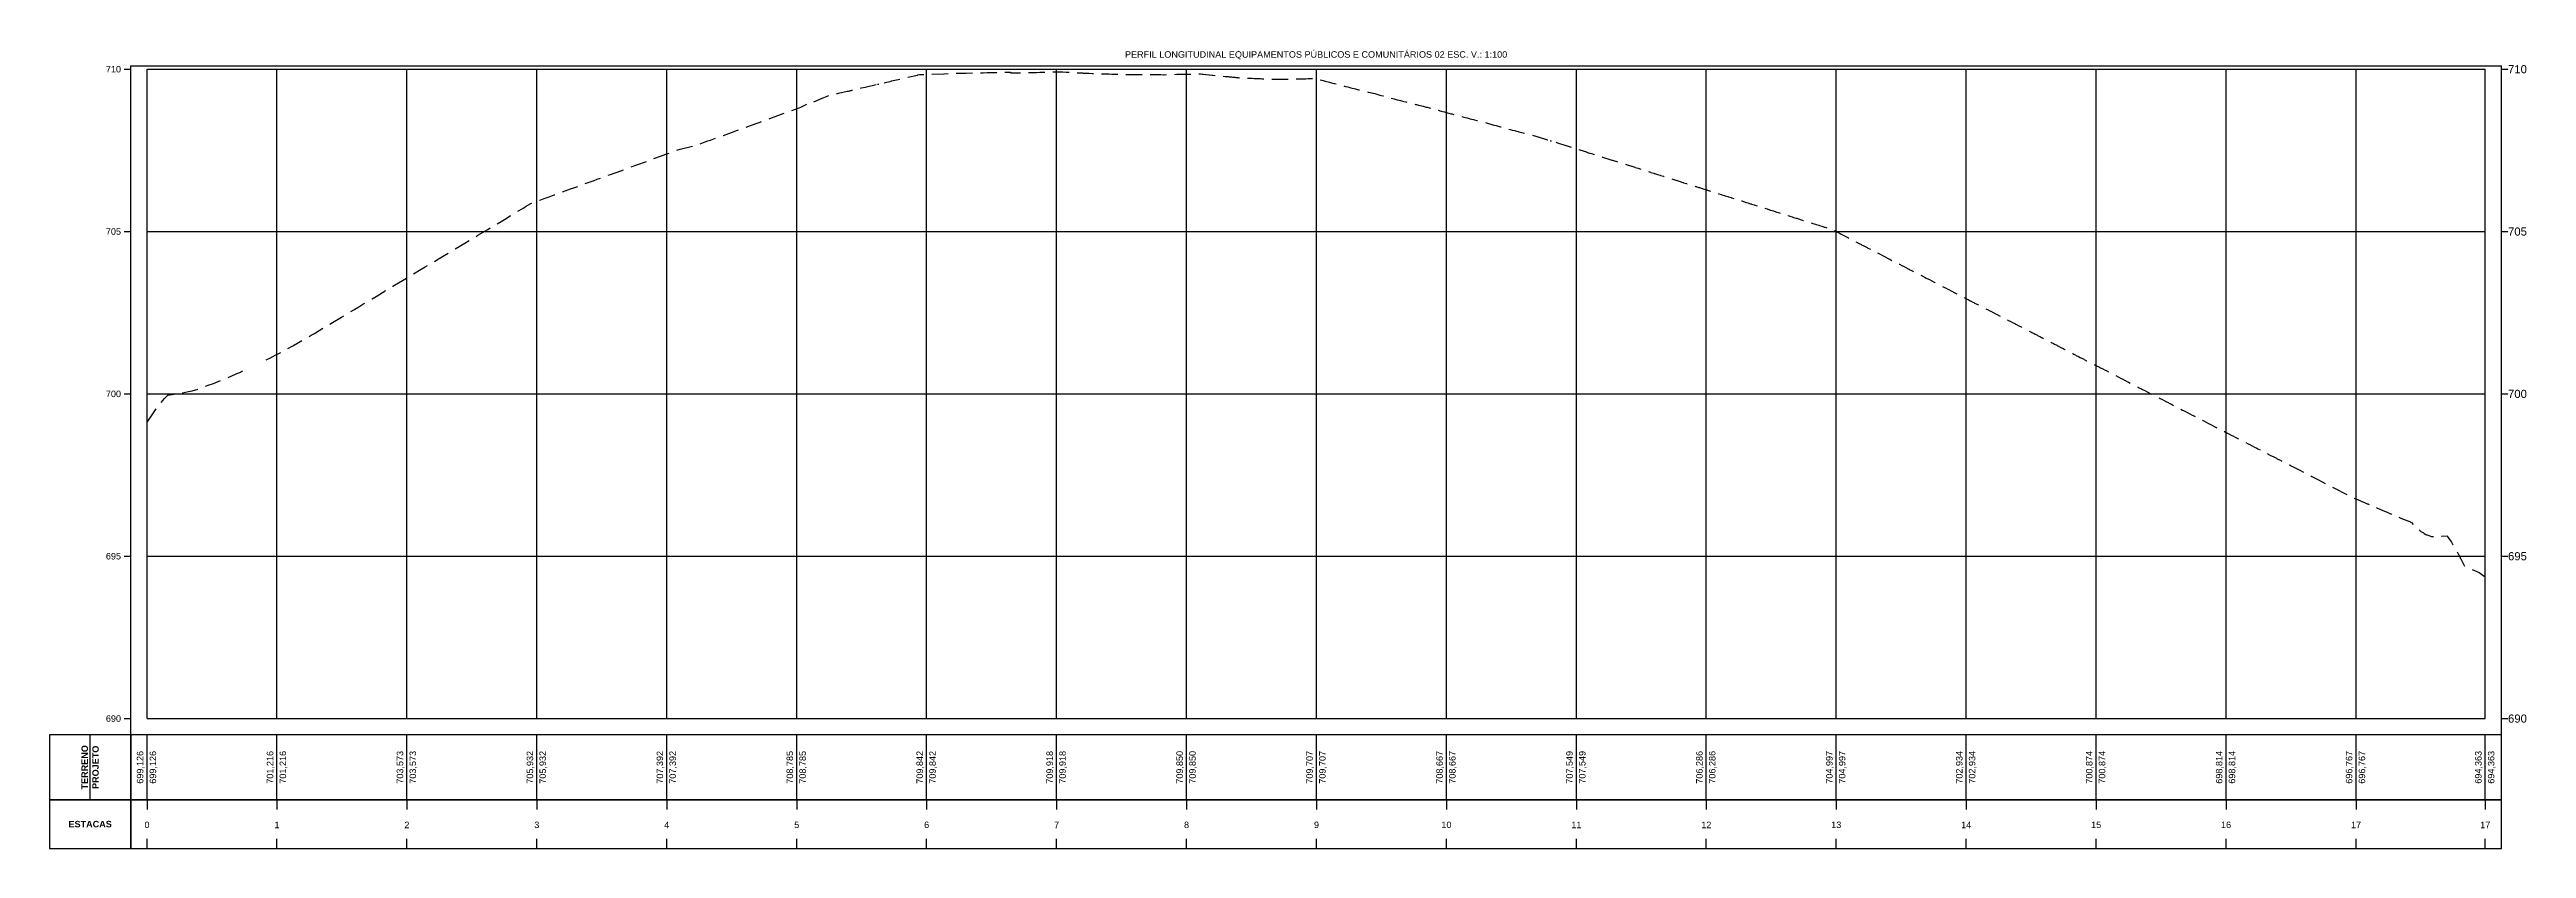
# Model space of a CAD drawing. Header units: millimetres. Extents: x 340454 to 342791, y 6993867 to 6995092.
# Drawn here: x 342410.2 to 342791.5, y 6994641.7 to 6994764.7 of the extents above; entities that cross this region are included whole.
import ezdxf

# ---------------------------------------------------------------- set-up
doc = ezdxf.new("R2010")
doc.units = ezdxf.units.MM
doc.header["$LTSCALE"] = 10
doc.linetypes.add('HIDDEN', pattern=[0.375, 0.25, -0.125])
for name, color, linetype in [('F-VT-CAIXA', 4, 'Continuous'), ('F-VT-COTAS', 2, 'Continuous'), ('F-VT-ESTACA', 4, 'Continuous'), ('F-VT-MALHA', 8, 'Continuous'), ('F-VT-REGUA', 4, 'Continuous'), ('F-VT-TERRENO', 3, 'HIDDEN'), ('F-VT-TITULO', 4, 'Continuous'), ('F-VT-VIEW', 1, 'Continuous')]:
    doc.layers.add(name, color=color, linetype=linetype)
doc.styles.add('ARIAL', font='arial.ttf', dxfattribs={"height": 2})

msp = doc.modelspace()

# ---------------------------------------------------------------- linework, layer by layer
at = {"layer": 'F-VT-CAIXA', "color": 140, "linetype": 'Continuous', "lineweight": -3}
for p, q in [((342421.73, 6994761.66), (342422.73, 6994761.66)), ((342422.73, 6994659.16), (342422.73, 6994762.16)), ((342422.73, 6994762.16), (342787.62, 6994762.16)), ((342787.62, 6994659.16), (342787.62, 6994762.16)), ((342787.62, 6994761.66), (342788.62, 6994761.66)), ((342421.73, 6994736.66), (342422.73, 6994736.66)), ((342787.62, 6994736.66), (342788.62, 6994736.66)), ((342421.73, 6994711.66), (342422.73, 6994711.66)), ((342787.62, 6994711.66), (342788.62, 6994711.66)), ((342421.73, 6994686.66), (342422.73, 6994686.66)), ((342787.62, 6994686.66), (342788.62, 6994686.66)), ((342421.73, 6994661.66), (342422.73, 6994661.66)), ((342787.62, 6994661.66), (342788.62, 6994661.66))]:
    msp.add_line(p, q, dxfattribs=at)
for points in [[(342422.73, 6994649.16), (342422.73, 6994659.16), (342410.23, 6994659.16), (342410.23, 6994649.16)], [(342422.73, 6994649.16), (342787.62, 6994649.16), (342787.62, 6994659.16), (342422.73, 6994659.16)], [(342422.73, 6994641.66), (342422.73, 6994649.16), (342410.23, 6994649.16), (342410.23, 6994641.66)], [(342422.73, 6994641.66), (342787.62, 6994641.66), (342787.62, 6994649.16), (342422.73, 6994649.16)]]:
    msp.add_3dface(points, dxfattribs=at)
at = {"layer": 'F-VT-COTAS', "color": 7, "linetype": 'Continuous', "lineweight": -3}
for p, q in [((342425.23, 6994649.16), (342425.23, 6994659.16)), ((342445.23, 6994649.16), (342445.23, 6994659.16)), ((342465.23, 6994649.16), (342465.23, 6994659.16)), ((342485.23, 6994649.16), (342485.23, 6994659.16)), ((342505.23, 6994649.16), (342505.23, 6994659.16)), ((342525.23, 6994649.16), (342525.23, 6994659.16)), ((342545.23, 6994649.16), (342545.23, 6994659.16)), ((342565.23, 6994649.16), (342565.23, 6994659.16)), ((342585.23, 6994649.16), (342585.23, 6994659.16)), ((342605.23, 6994649.16), (342605.23, 6994659.16)), ((342625.23, 6994649.16), (342625.23, 6994659.16)), ((342645.23, 6994649.16), (342645.23, 6994659.16)), ((342665.23, 6994649.16), (342665.23, 6994659.16)), ((342685.23, 6994649.16), (342685.23, 6994659.16)), ((342705.23, 6994649.16), (342705.23, 6994659.16)), ((342725.23, 6994649.16), (342725.23, 6994659.16)), ((342745.23, 6994649.16), (342745.23, 6994659.16)), ((342765.23, 6994649.16), (342765.23, 6994659.16)), ((342785.12, 6994649.16), (342785.12, 6994659.16))]:
    msp.add_line(p, q, dxfattribs=at)
at = {"layer": 'F-VT-ESTACA', "color": 7, "linetype": 'Continuous', "lineweight": -3}
for p, q in [((342425.23, 6994649.16), (342425.23, 6994647.66)), ((342445.23, 6994649.16), (342445.23, 6994647.66)), ((342465.23, 6994649.16), (342465.23, 6994647.66)), ((342485.23, 6994649.16), (342485.23, 6994647.66)), ((342505.23, 6994649.16), (342505.23, 6994647.66)), ((342525.23, 6994649.16), (342525.23, 6994647.66)), ((342545.23, 6994649.16), (342545.23, 6994647.66)), ((342565.23, 6994649.16), (342565.23, 6994647.66)), ((342585.23, 6994649.16), (342585.23, 6994647.66)), ((342605.23, 6994649.16), (342605.23, 6994647.66)), ((342625.23, 6994649.16), (342625.23, 6994647.66)), ((342645.23, 6994649.16), (342645.23, 6994647.66)), ((342665.23, 6994649.16), (342665.23, 6994647.66)), ((342685.23, 6994649.16), (342685.23, 6994647.66)), ((342705.23, 6994649.16), (342705.23, 6994647.66)), ((342725.23, 6994649.16), (342725.23, 6994647.66)), ((342745.23, 6994649.16), (342745.23, 6994647.66)), ((342765.23, 6994649.16), (342765.23, 6994647.66)), ((342785.12, 6994649.16), (342785.12, 6994647.66)), ((342425.23, 6994641.66), (342425.23, 6994643.16)), ((342445.23, 6994641.66), (342445.23, 6994643.16)), ((342465.23, 6994641.66), (342465.23, 6994643.16)), ((342485.23, 6994641.66), (342485.23, 6994643.16)), ((342505.23, 6994641.66), (342505.23, 6994643.16)), ((342525.23, 6994641.66), (342525.23, 6994643.16)), ((342545.23, 6994641.66), (342545.23, 6994643.16)), ((342565.23, 6994641.66), (342565.23, 6994643.16)), ((342585.23, 6994641.66), (342585.23, 6994643.16)), ((342605.23, 6994641.66), (342605.23, 6994643.16)), ((342625.23, 6994641.66), (342625.23, 6994643.16)), ((342645.23, 6994641.66), (342645.23, 6994643.16)), ((342665.23, 6994641.66), (342665.23, 6994643.16)), ((342685.23, 6994641.66), (342685.23, 6994643.16)), ((342705.23, 6994641.66), (342705.23, 6994643.16)), ((342725.23, 6994641.66), (342725.23, 6994643.16)), ((342745.23, 6994641.66), (342745.23, 6994643.16)), ((342765.23, 6994641.66), (342765.23, 6994643.16)), ((342785.12, 6994641.66), (342785.12, 6994643.16))]:
    msp.add_line(p, q, dxfattribs=at)
at = {"layer": 'F-VT-MALHA', "color": 8, "linetype": 'Continuous', "lineweight": -3}
for p, q in [((342425.23, 6994761.66), (342785.12, 6994761.66)), ((342425.23, 6994661.66), (342425.23, 6994761.66)), ((342445.23, 6994661.66), (342445.23, 6994761.66)), ((342465.23, 6994661.66), (342465.23, 6994761.66)), ((342485.23, 6994661.66), (342485.23, 6994761.66)), ((342505.23, 6994661.66), (342505.23, 6994761.66)), ((342525.23, 6994661.66), (342525.23, 6994761.66)), ((342545.23, 6994661.66), (342545.23, 6994761.66)), ((342565.23, 6994661.66), (342565.23, 6994761.66)), ((342585.23, 6994661.66), (342585.23, 6994761.66)), ((342605.23, 6994661.66), (342605.23, 6994761.66)), ((342625.23, 6994661.66), (342625.23, 6994761.66)), ((342645.23, 6994661.66), (342645.23, 6994761.66)), ((342665.23, 6994661.66), (342665.23, 6994761.66)), ((342685.23, 6994661.66), (342685.23, 6994761.66)), ((342705.23, 6994661.66), (342705.23, 6994761.66)), ((342725.23, 6994661.66), (342725.23, 6994761.66)), ((342745.23, 6994661.66), (342745.23, 6994761.66)), ((342765.23, 6994661.66), (342765.23, 6994761.66)), ((342785.12, 6994661.66), (342785.12, 6994761.66)), ((342425.23, 6994736.66), (342785.12, 6994736.66)), ((342425.23, 6994711.66), (342785.12, 6994711.66)), ((342425.23, 6994686.66), (342785.12, 6994686.66)), ((342425.23, 6994661.66), (342785.12, 6994661.66))]:
    msp.add_line(p, q, dxfattribs=at)
at = {"layer": 'F-VT-TERRENO', "color": 84, "linetype": 'HIDDEN', "lineweight": -3, "flags": 128}
for points in [[(342443.58, 6994716.9), (342444.25, 6994717.24), (342445.06, 6994717.66), (342445.62, 6994717.94), (342446.28, 6994718.3), (342447.66, 6994719.05), (342448.31, 6994719.42), (342449.69, 6994720.21), (342450.51, 6994720.69), (342450.89, 6994720.92), (342451.06, 6994721.02), (342451.15, 6994721.08), (342451.73, 6994721.42), (342453.13, 6994722.26), (342453.77, 6994722.64), (342455.18, 6994723.49), (342455.8, 6994723.87), (342457.07, 6994724.63), (342457.23, 6994724.72), (342457.84, 6994725.09), (342458.45, 6994725.46), (342459.88, 6994726.31), (342460.48, 6994726.68), (342461.91, 6994727.54), (342462.51, 6994727.89), (342463.08, 6994728.24), (342463.95, 6994728.76), (342464.54, 6994729.11), (342465.99, 6994729.98), (342467.45, 6994730.86), (342468.03, 6994731.21), (342468.59, 6994731.55), (342469.09, 6994731.85), (342470.06, 6994732.43), (342470.09, 6994732.45), (342470.18, 6994732.5), (342470.71, 6994732.82), (342472.1, 6994733.65), (342472.66, 6994733.99), (342474.14, 6994734.87), (342475.1, 6994735.45), (342475.63, 6994735.77), (342476.17, 6994736.1), (342477.67, 6994737), (342478.21, 6994737.32), (342479.72, 6994738.23), (342480.25, 6994738.54), (342481.11, 6994739.06), (342481.77, 6994739.46), (342482.29, 6994739.77), (342482.52, 6994739.91), (342483.23, 6994740.34), (342483.51, 6994740.5), (342484.32, 6994740.99), (342485.86, 6994741.55), (342486.36, 6994741.73), (342487.11, 6994742.01), (342487.91, 6994742.3), (342488.4, 6994742.48), (342488.88, 6994742.65), (342490.43, 6994743.22), (342490.91, 6994743.4), (342492.47, 6994743.96), (342493.12, 6994744.2), (342494.05, 6994744.54), (342494.51, 6994744.71), (342496.09, 6994745.28), (342496.55, 6994745.45), (342498.14, 6994746.03), (342498.59, 6994746.2), (342499.02, 6994746.36), (342499.13, 6994746.4), (342500.62, 6994746.94), (342502.23, 6994747.53), (342502.66, 6994747.68), (342504.28, 6994748.27), (342504.7, 6994748.43), (342505.1, 6994748.58), (342505.14, 6994748.59), (342506.74, 6994749.17), (342506.78, 6994749.19), (342506.79, 6994749.19), (342507.3, 6994749.33), (342509.57, 6994749.89), (342509.94, 6994750.03), (342511.15, 6994750.47), (342511.57, 6994750.62), (342511.94, 6994750.75), (342513.58, 6994751.35), (342513.95, 6994751.48), (342515.59, 6994752.07), (342515.94, 6994752.2), (342517.16, 6994752.64), (342517.6, 6994752.8), (342517.94, 6994752.93), (342519.6, 6994753.53), (342519.94, 6994753.66), (342521.61, 6994754.26), (342521.93, 6994754.38), (342523.16, 6994754.83), (342523.61, 6994754.99), (342523.93, 6994755.11), (342525.61, 6994755.73), (342525.86, 6994755.84), (342527.13, 6994756.46), (342527.13, 6994756.44), (342527.26, 6994756.33), (342527.55, 6994756.46), (342529.13, 6994757.21), (342529.17, 6994757.22), (342530.42, 6994757.69), (342530.63, 6994757.77), (342530.75, 6994757.78), (342530.76, 6994757.78), (342531.53, 6994757.94), (342531.66, 6994757.97), (342533, 6994758.26), (342533.22, 6994758.3), (342533.41, 6994758.35), (342533.45, 6994758.36), (342533.67, 6994758.41), (342533.7, 6994758.42), (342534.06, 6994758.51), (342534.1, 6994758.52), (342535.18, 6994758.79), (342535.75, 6994758.91), (342535.76, 6994758.92), (342537.51, 6994759.32), (342537.52, 6994759.32), (342537.79, 6994759.38), (342537.79, 6994759.38), (342539.79, 6994759.84), (342539.82, 6994759.85), (342541.81, 6994760.3), (342541.85, 6994760.31), (342543.83, 6994760.76), (342543.88, 6994760.78), (342544.13, 6994760.83), (342544.14, 6994760.83), (342545.86, 6994760.9), (342545.91, 6994760.9), (342547.88, 6994760.97), (342547.94, 6994760.97), (342549.9, 6994761.04), (342549.97, 6994761.04), (342551.24, 6994761.07), (342551.29, 6994761.07), (342552.49, 6994761.11), (342552.54, 6994761.11), (342553.19, 6994761.13), (342553.23, 6994761.13), (342553.3, 6994761.13), (342553.31, 6994761.13), (342553.37, 6994761.13), (342553.94, 6994761.13), (342554.56, 6994761.14), (342554.68, 6994761.14), (342556.09, 6994761.17), (342556.09, 6994761.17), (342556.12, 6994761.17), (342556.15, 6994761.17), (342556.56, 6994761.18), (342556.58, 6994761.18), (342556.67, 6994761.18), (342556.84, 6994761.19), (342557.11, 6994761.2), (342557.38, 6994761.2), (342557.6, 6994761.2), (342557.82, 6994761.2), (342558.11, 6994761.2), (342558.11, 6994761.18), (342558.11, 6994761.18), (342558.11, 6994761.19), (342558.11, 6994761.19), (342558.11, 6994761.19), (342558.11, 6994761.19), (342558.11, 6994761.19), (342558.11, 6994761.19), (342558.11, 6994761.19), (342558.12, 6994761.09), (342558.19, 6994761.09), (342558.63, 6994761.1), (342558.63, 6994761.1), (342558.63, 6994761.1), (342559.08, 6994761.11), (342559.13, 6994761.11), (342559.18, 6994761.11), (342559.63, 6994761.12), (342559.68, 6994761.13), (342560.13, 6994761.14), (342560.6, 6994761.15), (342560.64, 6994761.15), (342561.1, 6994761.16), (342561.14, 6994761.16), (342561.61, 6994761.17), (342561.64, 6994761.17), (342562.12, 6994761.18), (342562.15, 6994761.18), (342562.63, 6994761.19), (342562.65, 6994761.19), (342562.67, 6994761.2), (342563.15, 6994761.21), (342563.17, 6994761.21), (342563.66, 6994761.22), (342563.79, 6994761.22), (342564.15, 6994761.23), (342564.16, 6994761.23), (342564.66, 6994761.24), (342564.66, 6994761.24), (342564.67, 6994761.24), (342565.17, 6994761.25), (342565.17, 6994761.25), (342565.67, 6994761.26), (342566.04, 6994761.27), (342566.17, 6994761.26), (342566.17, 6994761.26), (342566.68, 6994761.23), (342566.68, 6994761.23), (342567.18, 6994761.2), (342567.19, 6994761.2), (342567.68, 6994761.17), (342567.69, 6994761.17), (342568.19, 6994761.14), (342568.2, 6994761.14), (342568.69, 6994761.11), (342568.71, 6994761.11), (342569.19, 6994761.08), (342569.2, 6994761.08), (342569.33, 6994761.07), (342569.34, 6994761.07), (342569.7, 6994761.04), (342569.72, 6994761.04), (342569.75, 6994761.04), (342570.2, 6994761.03), (342570.23, 6994761.03), (342570.7, 6994761.02), (342570.73, 6994761.01), (342571.2, 6994761), (342571.24, 6994761), (342571.71, 6994760.99), (342571.74, 6994760.99), (342572.21, 6994760.97), (342572.25, 6994760.97), (342572.71, 6994760.96), (342572.76, 6994760.96), (342573.22, 6994760.94), (342573.26, 6994760.94), (342573.72, 6994760.92), (342573.77, 6994760.92), (342574.22, 6994760.91), (342574.28, 6994760.9), (342574.73, 6994760.89), (342574.78, 6994760.88), (342575.23, 6994760.87), (342575.29, 6994760.87), (342575.72, 6994760.85), (342575.73, 6994760.85), (342575.8, 6994760.85), (342576.24, 6994760.85), (342576.68, 6994760.85), (342576.74, 6994760.85), (342577.18, 6994760.85), (342577.24, 6994760.85), (342577.68, 6994760.85), (342577.75, 6994760.85), (342578.18, 6994760.85), (342578.25, 6994760.85), (342578.68, 6994760.85), (342578.75, 6994760.85), (342579.19, 6994760.84), (342579.25, 6994760.84), (342579.69, 6994760.84), (342579.76, 6994760.84), (342580.19, 6994760.84), (342580.26, 6994760.84), (342580.69, 6994760.83), (342580.76, 6994760.83), (342581.19, 6994760.83), (342581.27, 6994760.83), (342581.69, 6994760.82), (342581.69, 6994760.82), (342581.77, 6994760.82), (342582.2, 6994760.84), (342582.27, 6994760.84), (342582.7, 6994760.85), (342582.78, 6994760.85), (342583.2, 6994760.86), (342583.28, 6994760.87), (342583.71, 6994760.88), (342583.78, 6994760.88), (342584.21, 6994760.89), (342584.29, 6994760.89), (342584.71, 6994760.9), (342584.79, 6994760.9), (342585.22, 6994760.91), (342585.29, 6994760.91), (342585.72, 6994760.92), (342585.8, 6994760.92), (342586.22, 6994760.93), (342586.3, 6994760.93), (342586.73, 6994760.94), (342586.8, 6994760.94), (342587.23, 6994760.95), (342587.3, 6994760.95), (342587.37, 6994760.95), (342587.66, 6994760.92), (342587.7, 6994760.92), (342587.77, 6994760.91), (342588.19, 6994760.87), (342588.27, 6994760.86), (342588.69, 6994760.81), (342588.78, 6994760.8), (342589.18, 6994760.76), (342589.28, 6994760.75), (342589.68, 6994760.71), (342589.78, 6994760.7), (342590.18, 6994760.66), (342590.29, 6994760.65), (342590.67, 6994760.61), (342590.79, 6994760.6), (342591.17, 6994760.56), (342591.29, 6994760.55), (342591.67, 6994760.52), (342591.8, 6994760.5), (342592.16, 6994760.47), (342592.3, 6994760.46), (342592.66, 6994760.42), (342592.8, 6994760.41), (342593.16, 6994760.38), (342593.3, 6994760.36), (342593.62, 6994760.33), (342593.65, 6994760.33), (342593.81, 6994760.33), (342594.15, 6994760.31), (342594.31, 6994760.3), (342594.65, 6994760.29), (342594.81, 6994760.28), (342595.14, 6994760.27), (342595.31, 6994760.26), (342595.64, 6994760.25), (342595.81, 6994760.24), (342596.14, 6994760.23), (342596.31, 6994760.22), (342596.63, 6994760.21), (342596.81, 6994760.2), (342597.13, 6994760.19), (342597.31, 6994760.19), (342597.62, 6994760.18), (342597.81, 6994760.17), (342598.12, 6994760.16), (342598.31, 6994760.15), (342598.62, 6994760.14), (342598.81, 6994760.14), (342599.11, 6994760.13), (342599.31, 6994760.12), (342599.59, 6994760.11), (342599.61, 6994760.11), (342599.8, 6994760.12), (342600.11, 6994760.12), (342600.3, 6994760.13), (342600.6, 6994760.13), (342600.8, 6994760.14), (342601.1, 6994760.14), (342601.3, 6994760.15), (342601.59, 6994760.15), (342601.79, 6994760.16), (342602.09, 6994760.16), (342602.29, 6994760.17), (342602.59, 6994760.18), (342602.79, 6994760.18), (342603.08, 6994760.19), (342603.28, 6994760.19), (342603.58, 6994760.2), (342603.88, 6994760.21), (342604.08, 6994760.22), (342604.38, 6994760.22), (342604.57, 6994760.23), (342604.88, 6994760.24), (342605.07, 6994760.25), (342605.25, 6994760.19), (342605.56, 6994760.1), (342605.57, 6994760.1), (342605.75, 6994760.05), (342606.06, 6994759.96), (342606.25, 6994759.91), (342606.56, 6994759.83), (342606.75, 6994759.78), (342607.05, 6994759.7), (342607.24, 6994759.65), (342607.55, 6994759.57), (342607.73, 6994759.53), (342608.01, 6994759.45), (342608.03, 6994759.45), (342608.05, 6994759.44), (342608.24, 6994759.39), (342608.54, 6994759.31), (342608.73, 6994759.26), (342609.04, 6994759.19), (342609.23, 6994759.14), (342609.54, 6994759.06), (342609.72, 6994759.01), (342610.03, 6994758.93), (342610.22, 6994758.88), (342610.53, 6994758.81), (342610.72, 6994758.76), (342611.03, 6994758.68), (342611.21, 6994758.63), (342611.52, 6994758.56), (342611.71, 6994758.51), (342612.02, 6994758.43), (342612.2, 6994758.39), (342612.51, 6994758.31), (342612.7, 6994758.27), (342613.01, 6994758.19), (342613.19, 6994758.14), (342613.51, 6994758.07), (342613.69, 6994758.02), (342613.92, 6994757.97), (342614, 6994757.95), (342614.19, 6994757.9), (342614.5, 6994757.81), (342614.68, 6994757.76), (342615, 6994757.68), (342615.18, 6994757.63), (342615.49, 6994757.54), (342615.68, 6994757.49), (342615.99, 6994757.41), (342616.17, 6994757.36), (342616.49, 6994757.28), (342616.67, 6994757.23), (342616.98, 6994757.15), (342617.17, 6994757.1), (342617.48, 6994757.02), (342617.66, 6994756.97), (342617.98, 6994756.89), (342618.16, 6994756.84), (342618.47, 6994756.76), (342618.66, 6994756.71), (342618.97, 6994756.63), (342619.15, 6994756.59), (342619.47, 6994756.51), (342619.65, 6994756.46), (342619.96, 6994756.38), (342620.14, 6994756.33), (342620.46, 6994756.25), (342620.64, 6994756.21), (342620.95, 6994756.13), (342621.13, 6994756.09), (342621.45, 6994756.01), (342621.63, 6994755.96), (342621.95, 6994755.88), (342622.12, 6994755.84), (342622.27, 6994755.8), (342622.44, 6994755.76), (342622.62, 6994755.71), (342622.94, 6994755.62), (342623.12, 6994755.57), (342623.44, 6994755.48), (342623.62, 6994755.43), (342623.93, 6994755.35), (342624.11, 6994755.3), (342624.43, 6994755.21), (342624.61, 6994755.16), (342624.93, 6994755.08), (342625.11, 6994755.03), (342625.42, 6994754.95), (342625.6, 6994754.9), (342625.92, 6994754.81), (342626.1, 6994754.77), (342626.42, 6994754.68), (342626.6, 6994754.63), (342626.91, 6994754.55), (342627.09, 6994754.5), (342627.41, 6994754.42), (342627.59, 6994754.37), (342627.91, 6994754.29), (342628.09, 6994754.25), (342628.4, 6994754.16), (342628.58, 6994754.12), (342628.9, 6994754.04), (342629.08, 6994753.99), (342629.4, 6994753.91), (342629.57, 6994753.87), (342629.89, 6994753.78), (342630.06, 6994753.74), (342630.39, 6994753.66), (342630.56, 6994753.62), (342630.63, 6994753.6), (342630.89, 6994753.53), (342631.06, 6994753.48), (342631.38, 6994753.39), (342631.56, 6994753.34), (342631.88, 6994753.25), (342632.05, 6994753.2), (342632.37, 6994753.11), (342632.55, 6994753.06), (342632.87, 6994752.97), (342633.05, 6994752.93), (342633.37, 6994752.84), (342633.55, 6994752.79), (342633.86, 6994752.7), (342634.04, 6994752.66), (342634.36, 6994752.57), (342634.7, 6994752.48), (342634.86, 6994752.44), (342635.22, 6994752.34), (342635.35, 6994752.3), (342635.74, 6994752.2), (342635.85, 6994752.17), (342636.25, 6994752.06), (342636.35, 6994752.04), (342636.77, 6994751.93), (342636.84, 6994751.91), (342637.28, 6994751.8), (342637.34, 6994751.78), (342637.79, 6994751.66), (342637.84, 6994751.65), (342638.3, 6994751.53), (342638.33, 6994751.52), (342638.81, 6994751.4), (342638.83, 6994751.39), (342638.98, 6994751.36), (342639.32, 6994751.26), (342639.33, 6994751.26), (342639.67, 6994751.16), (342639.82, 6994751.11), (342639.82, 6994751.11), (342640.32, 6994750.96), (342640.81, 6994750.8), (342640.82, 6994750.8), (342641.31, 6994750.64), (342641.31, 6994750.64), (342641.8, 6994750.49), (342641.81, 6994750.48), (342642.3, 6994750.33), (342642.31, 6994750.33), (342642.31, 6994750.33), (342642.8, 6994750.17), (342643.29, 6994750.02), (342643.3, 6994750.01), (342643.78, 6994749.86), (342643.8, 6994749.86), (342643.81, 6994749.85), (342644.29, 6994749.7), (342644.77, 6994749.55), (342644.79, 6994749.54), (342645.27, 6994749.39), (342645.29, 6994749.39), (342645.76, 6994749.24), (342645.78, 6994749.23), (342646.26, 6994749.08), (342646.28, 6994749.07), (342646.3, 6994749.07), (342646.78, 6994748.92), (342646.8, 6994748.91), (342647.27, 6994748.76), (342647.34, 6994748.74), (342647.74, 6994748.61), (342647.77, 6994748.6), (342648.24, 6994748.45), (342648.27, 6994748.45), (342648.73, 6994748.3), (342648.76, 6994748.29), (342649.23, 6994748.14), (342649.26, 6994748.13), (342649.72, 6994747.99), (342649.76, 6994747.98), (342649.79, 6994747.97), (342650.25, 6994747.82), (342650.71, 6994747.67), (342650.75, 6994747.66), (342650.78, 6994747.65), (342651.25, 6994747.5), (342651.28, 6994747.49), (342651.74, 6994747.35), (342652.2, 6994747.2), (342652.24, 6994747.19), (342652.28, 6994747.18), (342652.74, 6994747.03), (342653.19, 6994746.89), (342653.23, 6994746.88), (342653.69, 6994746.73), (342653.73, 6994746.72), (342653.77, 6994746.71), (342654.23, 6994746.56), (342654.27, 6994746.55), (342654.72, 6994746.41), (342655.17, 6994746.27), (342655.22, 6994746.25), (342655.66, 6994746.11), (342655.7, 6994746.1), (342655.72, 6994746.09), (342656.16, 6994745.95), (342656.21, 6994745.94), (342656.66, 6994745.8), (342656.71, 6994745.78), (342657.15, 6994745.64), (342657.21, 6994745.62), (342657.26, 6994745.61), (342657.7, 6994745.47), (342658.14, 6994745.33), (342658.2, 6994745.31), (342658.64, 6994745.17), (342658.7, 6994745.15), (342659.13, 6994745.01), (342659.19, 6994745), (342659.63, 6994744.86), (342659.69, 6994744.84), (342659.75, 6994744.82), (342660.19, 6994744.68), (342660.25, 6994744.66), (342660.68, 6994744.53), (342660.74, 6994744.51), (342661.18, 6994744.37), (342661.61, 6994744.23), (342661.68, 6994744.21), (342661.74, 6994744.19), (342662.17, 6994744.06), (342662.24, 6994744.03), (342662.67, 6994743.9), (342662.74, 6994743.88), (342663.17, 6994743.74), (342663.59, 6994743.61), (342663.66, 6994743.59), (342664.05, 6994743.46), (342664.09, 6994743.45), (342664.16, 6994743.43), (342664.58, 6994743.29), (342664.66, 6994743.27), (342664.73, 6994743.25), (342665.15, 6994743.12), (342665.57, 6994742.98), (342665.65, 6994742.96), (342665.72, 6994742.94), (342666.15, 6994742.8), (342666.22, 6994742.78), (342666.64, 6994742.65), (342666.72, 6994742.62), (342667.14, 6994742.49), (342667.56, 6994742.36), (342667.64, 6994742.33), (342668.05, 6994742.2), (342668.13, 6994742.18), (342668.55, 6994742.04), (342668.63, 6994742.02), (342669.04, 6994741.89), (342669.13, 6994741.86), (342669.54, 6994741.73), (342669.62, 6994741.71), (342669.71, 6994741.68), (342670.12, 6994741.55), (342670.53, 6994741.42), (342670.62, 6994741.39), (342670.7, 6994741.37), (342671.11, 6994741.24), (342671.2, 6994741.21), (342671.61, 6994741.08), (342672.02, 6994740.95), (342672.11, 6994740.92), (342672.2, 6994740.89), (342672.41, 6994740.83), (342672.6, 6994740.77), (342672.69, 6994740.74), (342673.1, 6994740.61), (342673.19, 6994740.58), (342673.6, 6994740.45), (342673.69, 6994740.42), (342674.09, 6994740.3), (342674.19, 6994740.27), (342674.59, 6994740.14), (342674.68, 6994740.11), (342675.09, 6994739.98), (342675.18, 6994739.95), (342675.58, 6994739.83), (342675.68, 6994739.8), (342676.08, 6994739.67), (342676.48, 6994739.54), (342676.58, 6994739.51), (342676.98, 6994739.39), (342677.07, 6994739.36), (342677.47, 6994739.23), (342677.57, 6994739.2), (342677.97, 6994739.07), (342678.07, 6994739.04), (342678.46, 6994738.92), (342678.56, 6994738.89), (342678.66, 6994738.85), (342679.06, 6994738.73), (342679.16, 6994738.7), (342679.56, 6994738.57), (342679.66, 6994738.54), (342680.05, 6994738.42), (342680.16, 6994738.38), (342680.55, 6994738.26), (342680.76, 6994738.19), (342680.94, 6994738.14), (342681.05, 6994738.1), (342681.15, 6994738.07), (342681.54, 6994737.95), (342681.65, 6994737.91), (342682.04, 6994737.79), (342682.15, 6994737.76), (342682.54, 6994737.63), (342682.65, 6994737.6), (342683.03, 6994737.48), (342683.42, 6994737.36), (342683.53, 6994737.32), (342683.92, 6994737.2), (342684.03, 6994737.16), (342684.41, 6994737.04), (342684.52, 6994737.01), (342684.63, 6994736.95), (342685.02, 6994736.75), (342685.41, 6994736.55), (342685.52, 6994736.5), (342685.71, 6994736.4), (342685.77, 6994736.37), (342685.82, 6994736.34), (342686.01, 6994736.24), (342686.4, 6994736.04), (342686.51, 6994735.98), (342686.89, 6994735.79), (342687.01, 6994735.73), (342687.39, 6994735.53), (342687.5, 6994735.47), (342687.89, 6994735.27), (342688, 6994735.21), (342688.12, 6994735.15), (342688.5, 6994734.96), (342688.62, 6994734.9), (342689, 6994734.7), (342689.12, 6994734.64), (342689.37, 6994734.51), (342689.49, 6994734.45), (342689.87, 6994734.25), (342689.99, 6994734.19), (342690.11, 6994734.13), (342690.49, 6994733.93), (342690.86, 6994733.74), (342690.98, 6994733.68), (342691.1, 6994733.62), (342691.48, 6994733.42), (342691.86, 6994733.23), (342691.98, 6994733.17), (342692.35, 6994732.97), (342692.47, 6994732.91), (342692.85, 6994732.72), (342692.97, 6994732.65), (342693.09, 6994732.59), (342693.47, 6994732.4), (342693.84, 6994732.2), (342693.96, 6994732.14), (342694.34, 6994731.95), (342694.46, 6994731.88), (342694.83, 6994731.69), (342694.96, 6994731.63), (342695.33, 6994731.44), (342695.45, 6994731.37), (342695.58, 6994731.31), (342695.95, 6994731.12), (342696.32, 6994730.92), (342696.45, 6994730.86), (342696.57, 6994730.79), (342696.94, 6994730.6), (342697.31, 6994730.41), (342697.44, 6994730.35), (342697.47, 6994730.33), (342697.57, 6994730.28), (342697.94, 6994730.09), (342698.07, 6994730.03), (342698.43, 6994729.84), (342698.56, 6994729.77), (342698.93, 6994729.58), (342699.06, 6994729.51), (342699.43, 6994729.32), (342699.56, 6994729.26), (342699.92, 6994729.07), (342700.29, 6994728.88), (342700.42, 6994728.81), (342700.79, 6994728.62), (342700.92, 6994728.56), (342701.29, 6994728.37), (342701.41, 6994728.3), (342701.54, 6994728.23), (342701.91, 6994728.04), (342702.04, 6994727.98), (342702.41, 6994727.79), (342702.54, 6994727.72), (342702.9, 6994727.53), (342703.04, 6994727.46), (342703.4, 6994727.28), (342703.77, 6994727.09), (342703.9, 6994727.02), (342704.03, 6994726.95), (342704.4, 6994726.76), (342704.76, 6994726.58), (342704.89, 6994726.51), (342705.03, 6994726.44), (342705.39, 6994726.25), (342705.52, 6994726.18), (342705.83, 6994726.02), (342705.89, 6994725.99), (342706.25, 6994725.81), (342706.38, 6994725.74), (342706.42, 6994725.72), (342706.53, 6994725.66), (342706.78, 6994725.53), (342706.88, 6994725.48), (342707.01, 6994725.41), (342707.38, 6994725.23), (342707.51, 6994725.16), (342707.87, 6994724.97), (342708.24, 6994724.78), (342708.37, 6994724.72), (342708.5, 6994724.65), (342708.87, 6994724.46), (342709, 6994724.39), (342709.36, 6994724.2), (342709.5, 6994724.13), (342709.86, 6994723.95), (342709.99, 6994723.88), (342710.36, 6994723.69), (342710.49, 6994723.62), (342710.85, 6994723.44), (342711.21, 6994723.25), (342711.35, 6994723.18), (342711.71, 6994722.99), (342711.85, 6994722.92), (342711.98, 6994722.85), (342712.34, 6994722.67), (342712.7, 6994722.48), (342712.84, 6994722.41), (342712.98, 6994722.34), (342713.34, 6994722.16), (342713.7, 6994721.97), (342713.83, 6994721.9), (342713.97, 6994721.83), (342714.19, 6994721.72), (342714.33, 6994721.64), (342714.69, 6994721.46), (342714.83, 6994721.39), (342715.19, 6994721.2), (342715.32, 6994721.13), (342715.68, 6994720.95), (342715.82, 6994720.88), (342716.18, 6994720.69), (342716.32, 6994720.62), (342716.68, 6994720.43), (342716.81, 6994720.36), (342716.95, 6994720.29), (342717.31, 6994720.11), (342717.67, 6994719.92), (342717.81, 6994719.85), (342717.94, 6994719.78), (342718.31, 6994719.6), (342718.67, 6994719.41), (342718.8, 6994719.34), (342719.16, 6994719.15), (342719.3, 6994719.08), (342719.44, 6994719.01), (342719.8, 6994718.83), (342720.16, 6994718.64), (342720.29, 6994718.57), (342720.43, 6994718.5), (342720.79, 6994718.32), (342720.93, 6994718.25), (342721.29, 6994718.06), (342721.64, 6994717.88), (342721.78, 6994717.8), (342721.92, 6994717.73), (342722.28, 6994717.55), (342722.42, 6994717.48), (342722.54, 6994717.41), (342722.78, 6994717.29), (342723.14, 6994717.11), (342723.27, 6994717.04), (342723.41, 6994716.97), (342723.77, 6994716.78), (342723.91, 6994716.71), (342724.27, 6994716.53), (342724.4, 6994716.46), (342724.76, 6994716.27), (342725.12, 6994716.08), (342725.26, 6994716.01), (342725.62, 6994715.83), (342725.76, 6994715.76), (342725.89, 6994715.69), (342726.25, 6994715.5), (342726.62, 6994715.32), (342726.75, 6994715.25), (342727.11, 6994715.06), (342727.25, 6994714.99), (342727.38, 6994714.92), (342727.74, 6994714.73), (342727.88, 6994714.67), (342728.24, 6994714.48), (342728.6, 6994714.29), (342728.74, 6994714.22), (342729.1, 6994714.04), (342729.23, 6994713.97), (342729.6, 6994713.78), (342729.73, 6994713.71), (342729.87, 6994713.64), (342730.23, 6994713.45), (342730.59, 6994713.27), (342730.72, 6994713.2), (342730.86, 6994713.13), (342730.9, 6994713.11), (342731.22, 6994712.94), (342731.58, 6994712.76), (342731.72, 6994712.69), (342731.85, 6994712.62), (342732.22, 6994712.43), (342732.35, 6994712.36), (342732.71, 6994712.18), (342733.08, 6994711.99), (342733.21, 6994711.92), (342733.57, 6994711.73), (342733.71, 6994711.66), (342734.07, 6994711.48), (342734.2, 6994711.41), (342734.33, 6994711.34), (342734.7, 6994711.15), (342735.06, 6994710.96), (342735.2, 6994710.9), (342735.33, 6994710.83), (342735.69, 6994710.64), (342736.06, 6994710.45), (342736.19, 6994710.39), (342736.56, 6994710.2), (342736.69, 6994710.13), (342736.82, 6994710.06), (342737.18, 6994709.87), (342737.55, 6994709.69), (342737.68, 6994709.62), (342737.81, 6994709.55), (342738.18, 6994709.36), (342738.54, 6994709.17), (342738.67, 6994709.11), (342738.8, 6994709.04), (342739.17, 6994708.85), (342739.25, 6994708.81), (342739.3, 6994708.78), (342739.67, 6994708.59), (342740.03, 6994708.41), (342740.16, 6994708.34), (342740.29, 6994708.27), (342740.66, 6994708.08), (342741.03, 6994707.89), (342741.16, 6994707.83), (342741.53, 6994707.64), (342741.65, 6994707.57), (342741.78, 6994707.51), (342742.15, 6994707.32), (342742.52, 6994707.13), (342742.65, 6994707.06), (342742.77, 6994707), (342743.14, 6994706.81), (342743.52, 6994706.61), (342743.64, 6994706.55), (342744.01, 6994706.36), (342744.14, 6994706.29), (342744.51, 6994706.1), (342744.63, 6994706.04), (342745.01, 6994705.85), (342745.13, 6994705.78), (342745.25, 6994705.72), (342745.63, 6994705.53), (342746, 6994705.33), (342746.12, 6994705.27), (342746.25, 6994705.21), (342746.62, 6994705.02), (342746.74, 6994704.95), (342747.12, 6994704.76), (342747.24, 6994704.7), (342747.61, 6994704.51), (342747.62, 6994704.5), (342747.74, 6994704.44), (342748.11, 6994704.25), (342748.23, 6994704.19), (342748.61, 6994703.99), (342748.99, 6994703.8), (342749.11, 6994703.74), (342749.22, 6994703.68), (342749.6, 6994703.48), (342749.98, 6994703.29), (342750.1, 6994703.23), (342750.21, 6994703.17), (342750.6, 6994702.97), (342750.71, 6994702.91), (342751.09, 6994702.71), (342751.21, 6994702.66), (342751.59, 6994702.46), (342751.7, 6994702.4), (342752.09, 6994702.2), (342752.2, 6994702.15), (342752.58, 6994701.95), (342752.97, 6994701.75), (342753.08, 6994701.69), (342753.19, 6994701.63), (342753.58, 6994701.44), (342753.69, 6994701.38), (342754.07, 6994701.18), (342754.46, 6994700.98), (342754.57, 6994700.92), (342754.96, 6994700.73), (342755.07, 6994700.67), (342755.18, 6994700.61), (342755.56, 6994700.41), (342755.95, 6994700.21), (342755.97, 6994700.21), (342756.06, 6994700.16), (342756.17, 6994700.1), (342756.56, 6994699.9), (342756.66, 6994699.85), (342757.05, 6994699.65), (342757.44, 6994699.45), (342757.55, 6994699.39), (342757.66, 6994699.34), (342758.05, 6994699.14), (342758.44, 6994698.93), (342758.54, 6994698.88), (342758.65, 6994698.83), (342759.04, 6994698.62), (342759.14, 6994698.57), (342759.54, 6994698.37), (342759.93, 6994698.17), (342760.03, 6994698.11), (342760.13, 6994698.06), (342760.53, 6994697.86), (342760.93, 6994697.65), (342761.03, 6994697.6), (342761.13, 6994697.55), (342761.52, 6994697.35), (342761.92, 6994697.14), (342762.02, 6994697.09), (342762.42, 6994696.89), (342762.52, 6994696.84), (342762.61, 6994696.79), (342763.01, 6994696.58), (342763.42, 6994696.37), (342763.51, 6994696.32), (342763.61, 6994696.27), (342764.01, 6994696.07), (342764.1, 6994696.02), (342764.32, 6994695.91), (342764.5, 6994695.81), (342764.53, 6994695.8), (342764.54, 6994695.79), (342764.95, 6994695.62), (342765.04, 6994695.58), (342765.45, 6994695.41), (342765.54, 6994695.37), (342765.63, 6994695.33), (342766.04, 6994695.15), (342766.13, 6994695.11), (342766.54, 6994694.94), (342766.95, 6994694.76), (342767.04, 6994694.72), (342767.13, 6994694.69), (342767.54, 6994694.51), (342767.62, 6994694.47), (342768.04, 6994694.29), (342768.12, 6994694.26), (342768.54, 6994694.08), (342768.62, 6994694.04), (342769.03, 6994693.87), (342769.12, 6994693.83), (342769.53, 6994693.65), (342769.62, 6994693.62), (342770.03, 6994693.44), (342770.11, 6994693.4), (342770.53, 6994693.22), (342770.61, 6994693.19), (342771.03, 6994693.01), (342771.09, 6994692.99), (342771.38, 6994692.86), (342771.51, 6994692.8), (342771.53, 6994692.79), (342771.61, 6994692.76), (342772.03, 6994692.58), (342772.11, 6994692.55), (342772.53, 6994692.37), (342772.61, 6994692.33), (342772.68, 6994692.3), (342773.04, 6994692.16), (342773.5, 6994691.99), (342773.55, 6994691.97), (342773.56, 6994691.96), (342773.76, 6994691.88), (342774.07, 6994691.53), (342774.11, 6994691.49), (342774.33, 6994691.24), (342774.58, 6994691.02), (342774.65, 6994690.96), (342775.09, 6994690.58), (342775.15, 6994690.52), (342775.19, 6994690.5), (342775.59, 6994690.26), (342775.7, 6994690.19), (342775.98, 6994690.02), (342776.09, 6994689.98), (342776.2, 6994689.94), (342776.58, 6994689.81), (342776.7, 6994689.77), (342776.8, 6994689.73), (342777.09, 6994689.71), (342777.18, 6994689.7), (342777.59, 6994689.67), (342777.63, 6994689.67), (342777.66, 6994689.67), (342778.09, 6994689.75), (342778.11, 6994689.76), (342778.29, 6994689.79), (342778.34, 6994689.78), (342778.46, 6994689.76), (342779.24, 6994689.8), (342779.24, 6994689.8), (342779.28, 6994689.77), (342779.77, 6994689.04), (342779.8, 6994689), (342779.91, 6994688.83), (342780.08, 6994688.54), (342780.57, 6994687.72), (342780.59, 6994687.69), (342780.61, 6994687.65), (342780.99, 6994686.95), (342781.25, 6994686.48), (342781.32, 6994686.34), (342781.35, 6994686.29), (342781.94, 6994685.12), (342781.95, 6994685.11), (342781.96, 6994685.11), (342782.97, 6994684.69), (342784.18, 6994684.17), (342785.12, 6994683.48)], [(342425.23, 6994707.29), (342425.25, 6994707.32), (342426.11, 6994708.61), (342426.34, 6994708.92), (342427.17, 6994710.04), (342427.26, 6994710.14), (342427.93, 6994710.97), (342428.03, 6994711.07), (342428.45, 6994711.48), (342430.24, 6994711.77), (342430.68, 6994711.85), (342431.62, 6994712.02), (342431.94, 6994712.09), (342432.12, 6994712.12), (342432.19, 6994712.14), (342432.69, 6994712.28), (342432.93, 6994712.36), (342433.04, 6994712.39), (342433.23, 6994712.46), (342433.39, 6994712.52), (342433.5, 6994712.56), (342433.56, 6994712.58), (342433.56, 6994712.59), (342433.57, 6994712.59), (342434.79, 6994713.04), (342435.44, 6994713.28), (342436.78, 6994713.82), (342437.47, 6994714.1), (342438.83, 6994714.68), (342439.05, 6994714.78), (342439.51, 6994714.98), (342440.2, 6994715.29)]]:
    msp.add_lwpolyline(points, dxfattribs=at)
at = {"layer": 'F-VT-VIEW', "color": 255, "linetype": 'Continuous', "lineweight": -3}
msp.add_line((342416.48, 6994649.16), (342416.48, 6994659.16), dxfattribs=at)

# ---------------------------------------------------------------- texts
at = {"layer": 'F-VT-COTAS', "color": 2, "linetype": 'Continuous', "lineweight": -3, "char_height": 1, "rotation": 90, "style": 'ARIAL'}
for s, insert, attachment_point in [('{\\C86;\\c32543;699,126}', (342424.85, 6994654.16), 8), ('{\\fArial|b0|i0|c0|p34;\\C220;699,126}', (342426.23, 6994654.16), 5), ('{\\C86;\\c32543;701,216}', (342444.85, 6994654.16), 8), ('{\\fArial|b0|i0|c0|p34;\\C220;701,216}', (342446.23, 6994654.16), 5), ('{\\C86;\\c32543;703,573}', (342464.85, 6994654.16), 8), ('{\\fArial|b0|i0|c0|p34;\\C220;703,573}', (342466.23, 6994654.16), 5), ('{\\C86;\\c32543;705,932}', (342484.85, 6994654.16), 8), ('{\\fArial|b0|i0|c0|p34;\\C220;705,932}', (342486.23, 6994654.16), 5), ('{\\C86;\\c32543;707,392}', (342504.85, 6994654.16), 8), ('{\\fArial|b0|i0|c0|p34;\\C220;707,392}', (342506.23, 6994654.16), 5), ('{\\C86;\\c32543;708,785}', (342524.85, 6994654.16), 8), ('{\\fArial|b0|i0|c0|p34;\\C220;708,785}', (342526.23, 6994654.16), 5), ('{\\C86;\\c32543;709,842}', (342544.85, 6994654.16), 8), ('{\\fArial|b0|i0|c0|p34;\\C220;709,842}', (342546.23, 6994654.16), 5), ('{\\C86;\\c32543;709,918}', (342564.85, 6994654.16), 8), ('{\\fArial|b0|i0|c0|p34;\\C220;709,918}', (342566.23, 6994654.16), 5), ('{\\C86;\\c32543;709,850}', (342584.85, 6994654.16), 8), ('{\\fArial|b0|i0|c0|p34;\\C220;709,850}', (342586.23, 6994654.16), 5), ('{\\C86;\\c32543;709,707}', (342604.85, 6994654.16), 8), ('{\\fArial|b0|i0|c0|p34;\\C220;709,707}', (342606.23, 6994654.16), 5), ('{\\C86;\\c32543;708,667}', (342624.85, 6994654.16), 8), ('{\\fArial|b0|i0|c0|p34;\\C220;708,667}', (342626.23, 6994654.16), 5), ('{\\C86;\\c32543;707,549}', (342644.85, 6994654.16), 8), ('{\\fArial|b0|i0|c0|p34;\\C220;707,549}', (342646.23, 6994654.16), 5), ('{\\C86;\\c32543;706,286}', (342664.85, 6994654.16), 8), ('{\\fArial|b0|i0|c0|p34;\\C220;706,286}', (342666.23, 6994654.16), 5), ('{\\C86;\\c32543;704,997}', (342684.85, 6994654.16), 8), ('{\\fArial|b0|i0|c0|p34;\\C220;704,997}', (342686.23, 6994654.16), 5), ('{\\C86;\\c32543;702,934}', (342704.85, 6994654.16), 8), ('{\\fArial|b0|i0|c0|p34;\\C220;702,934}', (342706.23, 6994654.16), 5), ('{\\C86;\\c32543;700,874}', (342724.85, 6994654.16), 8), ('{\\fArial|b0|i0|c0|p34;\\C220;700,874}', (342726.23, 6994654.16), 5), ('{\\C86;\\c32543;698,814}', (342744.85, 6994654.16), 8), ('{\\fArial|b0|i0|c0|p34;\\C220;698,814}', (342746.23, 6994654.16), 5), ('{\\C86;\\c32543;696,767}', (342764.85, 6994654.16), 8), ('{\\fArial|b0|i0|c0|p34;\\C220;696,767}', (342766.23, 6994654.16), 5), ('{\\C86;\\c32543;694,363}', (342784.74, 6994654.16), 8), ('{\\fArial|b0|i0|c0|p34;\\C220;694,363}', (342786.12, 6994654.16), 5)]:
    msp.add_mtext(s, dxfattribs=dict(at, insert=insert, attachment_point=attachment_point))
at = {"layer": 'F-VT-ESTACA', "color": 2, "linetype": 'Continuous', "lineweight": -3, "char_height": 1, "attachment_point": 8, "style": 'ARIAL'}
for s, insert in [('{\\fArial|b0|i0|c0|p34;0}', (342425.23, 6994644.79)), ('{\\fArial|b0|i0|c0|p34;1}', (342445.23, 6994644.79)), ('{\\fArial|b0|i0|c0|p34;2}', (342465.23, 6994644.79)), ('{\\fArial|b0|i0|c0|p34;3}', (342485.23, 6994644.79)), ('{\\fArial|b0|i0|c0|p34;4}', (342505.23, 6994644.79)), ('{\\fArial|b0|i0|c0|p34;5}', (342525.23, 6994644.79)), ('{\\fArial|b0|i0|c0|p34;6}', (342545.23, 6994644.79)), ('{\\fArial|b0|i0|c0|p34;7}', (342565.23, 6994644.79)), ('{\\fArial|b0|i0|c0|p34;8}', (342585.23, 6994644.79)), ('{\\fArial|b0|i0|c0|p34;9}', (342605.23, 6994644.79)), ('{\\fArial|b0|i0|c0|p34;10}', (342625.23, 6994644.79)), ('{\\fArial|b0|i0|c0|p34;11}', (342645.23, 6994644.79)), ('{\\fArial|b0|i0|c0|p34;12}', (342665.23, 6994644.79)), ('{\\fArial|b0|i0|c0|p34;13}', (342685.23, 6994644.79)), ('{\\fArial|b0|i0|c0|p34;14}', (342705.23, 6994644.79)), ('{\\fArial|b0|i0|c0|p34;15}', (342725.23, 6994644.79)), ('{\\fArial|b0|i0|c0|p34;16}', (342745.23, 6994644.79)), ('{\\fArial|b0|i0|c0|p34;17}', (342765.23, 6994644.79)), ('{\\fArial|b0|i0|c0|p34;17}', (342785.12, 6994644.79))]:
    msp.add_mtext(s, dxfattribs=dict(at, insert=insert))
at = {"layer": 'F-VT-REGUA', "color": 140, "linetype": 'Continuous', "lineweight": -3, "style": 'ARIAL'}
for s, insert, char_height, attachment_point in [('{\\fArial|b0|i0|c0|p34;710}', (342421.23, 6994761.66), 1, 6), ('{\\fArial|b0|i0|c0|p34;710}', (342788.62, 6994761.66), 1.25, 4), ('{\\fArial|b0|i0|c0|p34;705}', (342421.23, 6994736.66), 1, 6), ('{\\fArial|b0|i0|c0|p34;705}', (342788.62, 6994736.66), 1.25, 4), ('{\\fArial|b0|i0|c0|p34;700}', (342421.23, 6994711.66), 1, 6), ('{\\fArial|b0|i0|c0|p34;700}', (342788.62, 6994711.66), 1.25, 4), ('{\\fArial|b0|i0|c0|p34;695}', (342421.23, 6994686.66), 1, 6), ('{\\fArial|b0|i0|c0|p34;695}', (342788.62, 6994686.66), 1.25, 4), ('{\\fArial|b0|i0|c0|p34;690}', (342421.23, 6994661.66), 1, 6), ('{\\fArial|b0|i0|c0|p34;690}', (342788.62, 6994661.66), 1.25, 4)]:
    msp.add_mtext(s, dxfattribs=dict(at, insert=insert, char_height=char_height, attachment_point=attachment_point))
at = {"layer": 'F-VT-TITULO', "color": 140, "linetype": 'Continuous', "lineweight": -3, "insert": (342605.17, 6994763.16), "char_height": 1, "attachment_point": 8, "style": 'ARIAL'}
msp.add_mtext('{\\fArial|b0|i0|c0|p34;\\C7;PERFIL LONGITUDINAL EQUIPAMENTOS PÚBLICOS E COMUNITÁRIOS 02^IESC. V.: 1:100}', dxfattribs=at)
at = {"layer": 'F-VT-VIEW', "color": 1, "linetype": 'Continuous', "lineweight": -3, "insert": (342416.48, 6994654.16), "char_height": 1, "attachment_point": 5, "rotation": 90, "style": 'ARIAL'}
msp.add_mtext('{\\fArial|b1|i0|c0|p34;\\C86;\\c32543;TERRENO\\C4;\\P\\C220;PROJETO}', dxfattribs=at)
at = {"layer": 'F-VT-VIEW', "color": 2, "linetype": 'Continuous', "lineweight": -3, "insert": (342416.48, 6994645.41), "char_height": 1, "attachment_point": 5, "style": 'ARIAL'}
msp.add_mtext('{\\fArial|b1|i0|c0|p34;\\C2;ESTACAS}', dxfattribs=at)

doc.saveas('drawing.dxf')
